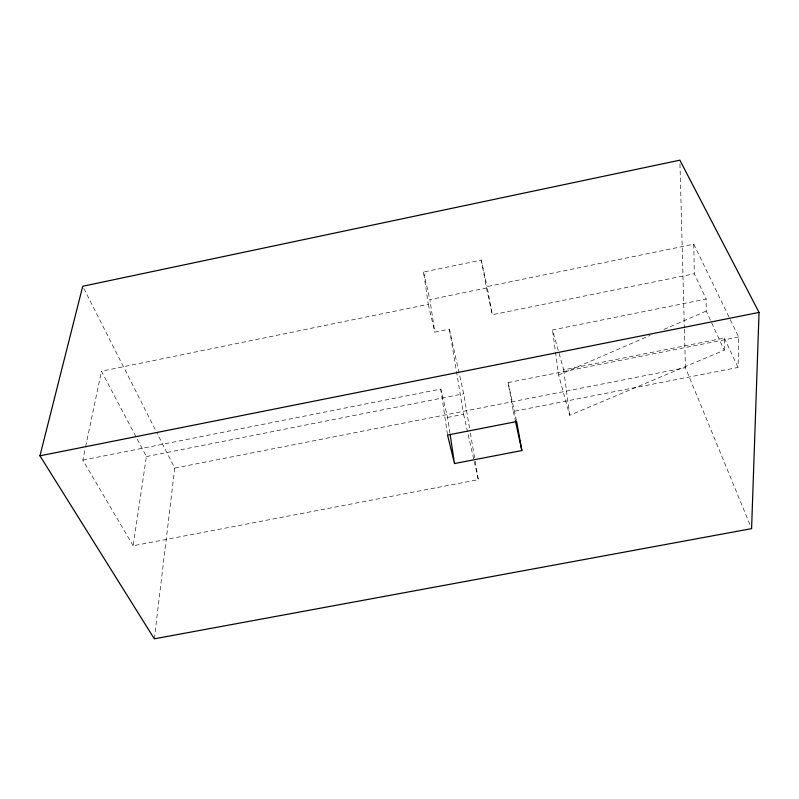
<?xml version="1.0" encoding="UTF-8"?>
<svg xmlns="http://www.w3.org/2000/svg" width="799" height="799" viewBox="0 0 799 799"><rect width="100%" height="100%" fill="white"/><g stroke="black" fill="none" stroke-linecap="round" stroke-linejoin="round"><path stroke-width="0.6" stroke-dasharray="4 3" d="M724.264 350.182L724.343 338.017L563.704 369.847L552.499 329.957L706.136 299.056L706.246 311.081L724.264 350.182L569.657 415.31L558.631 375.051L552.499 329.957M738.646 336.968L508.124 382.581L513.338 411.425L738.086 367.44L738.646 336.968L693.782 244.194L487.11 286.571L492.284 314.746L694.301 273.747L706.136 299.056M154.317 638.83L174.751 468.094L156.794 432.619M475.185 461.263L478.321 479.66L133.163 545.777L146.407 456.559L101.453 371.235L428.274 304.319L423.53 272.05L481.318 260.075L487.11 286.571M133.163 545.777L82.826 460.104L85.373 447.929M85.633 446.711L101.453 371.235M558.631 375.051L650.166 335.38M663.899 329.428L706.246 311.081M469.542 428.134L463.69 393.777L449.418 329.178L434.786 332.144L429.902 299.585L486.451 287.98L481.318 260.075M82.826 460.104L440.758 389.063L447.57 417.418L449.937 433.198M146.407 456.559L463.69 393.777M174.751 468.094L685.422 367.68L750.171 525.193M447.57 417.418L463.6 414.262L449.418 329.178M83.855 288.489L156.234 431.51M724.343 338.017L738.086 367.44M428.274 304.319L434.786 332.144M423.53 272.05L429.902 299.585M463.6 414.262L473.957 460.284M474.226 461.492L478.321 479.66M508.124 382.581L516.663 421.562M486.451 287.98L492.284 314.746M513.338 411.425L515.405 420.903M470.381 433.038L474.976 460.034M440.758 389.063L447.54 435.065M563.704 369.847L569.657 415.31M679.969 163.895L684.353 327.92M684.393 329.158L685.422 367.68M693.782 244.194L694.301 273.747"/><path stroke-width="1.2" d="M759.05 312.409L751.589 528.638L154.317 638.83L39.95 455.81L82.726 286.272L679.869 160.17L759.05 312.409L39.95 455.81M454.491 463.55L521.857 450.546L516.663 421.562L447.54 435.065L454.491 463.55L450.127 434.416M515.405 420.903L521.857 450.546"/></g></svg>
